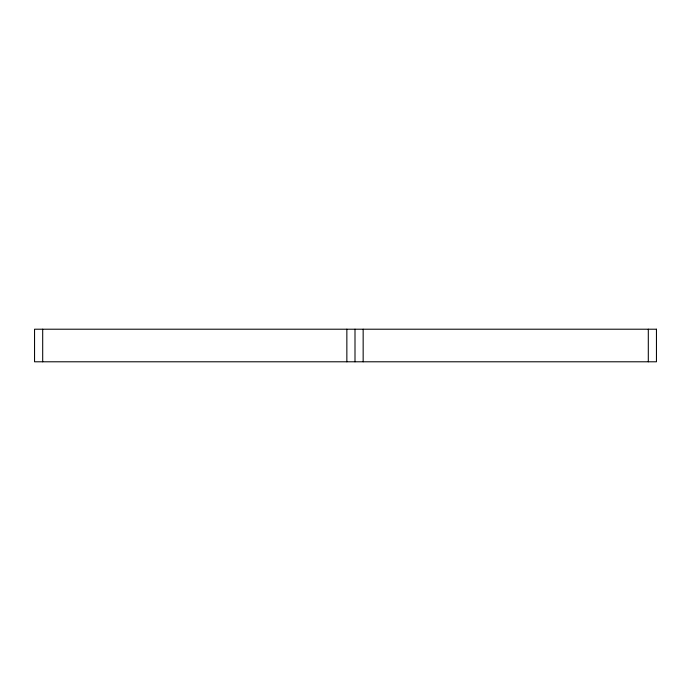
<?xml version="1.0" encoding="UTF-8"?>
<svg xmlns="http://www.w3.org/2000/svg" width="691" height="691" viewBox="0 0 691 691"><rect width="100%" height="100%" fill="white"/><g stroke="black" fill="none" stroke-linecap="round" stroke-linejoin="round"><path stroke-width="1.04" d="M648.305 329.21L648.305 361.79M363.155 329.21L363.155 361.79M355.001 329.21L355.001 361.79M346.856 329.21L346.856 361.79M42.695 329.21L42.695 361.79M656.45 329.21L34.55 329.21L34.55 361.79L656.45 361.79L656.45 329.21"/></g></svg>
